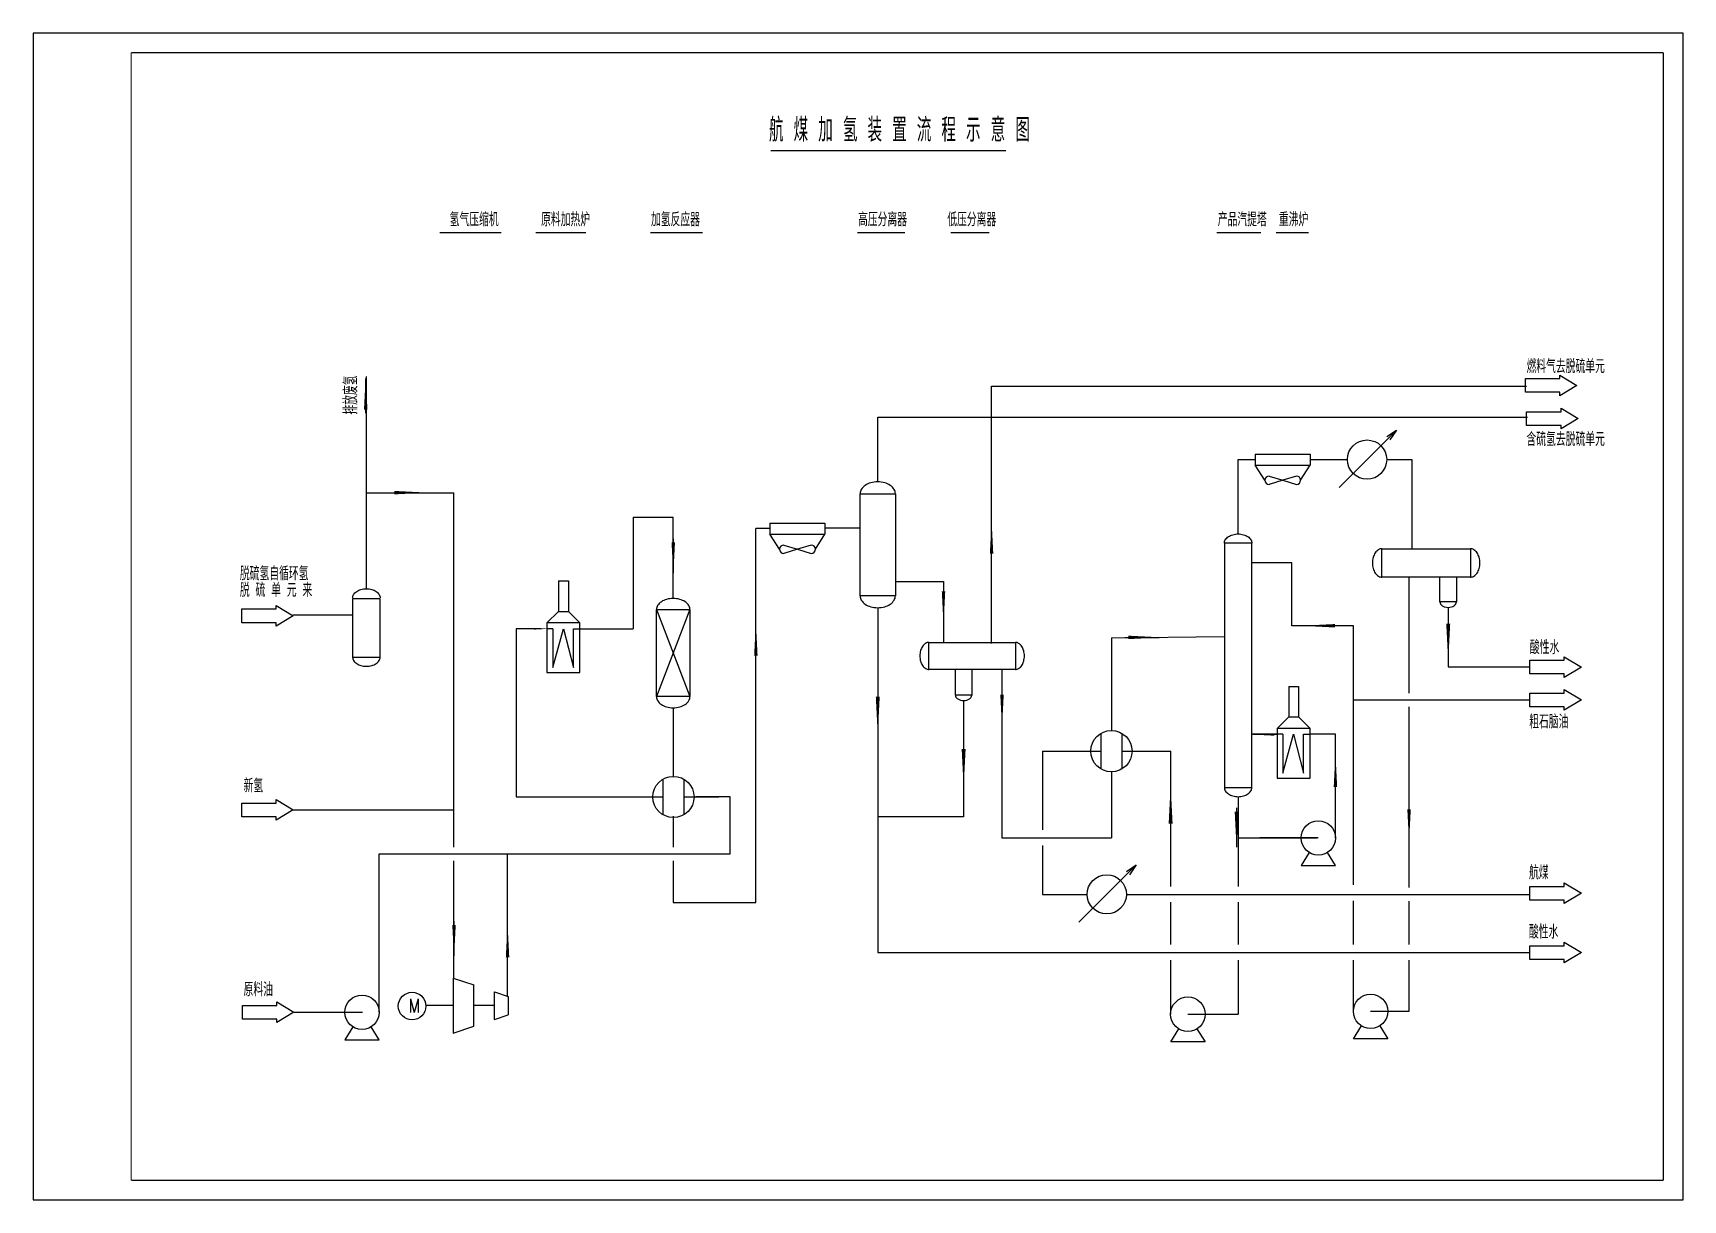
# Model space of a CAD drawing. Extents: x 0 to 420, y 0 to 297.
import ezdxf

# ---------------------------------------------------------------- set-up
doc = ezdxf.new("R2010")
doc.units = 0
doc.header["$MEASUREMENT"] = 0
doc.layers.get('0').update_dxf_attribs({"color": 3, "linetype": 'CONTINUOUS'})
doc.styles.add('HZ', font='txt', dxfattribs={"width": 0.8, "bigfont": 'hztxt'})
doc.styles.get("Standard").update_dxf_attribs({"font": 'romans', "width": 0.62, "bigfont": 'hztxt'})

# ---------------------------------------------------------------- blocks, each defined once
blk = doc.blocks.new('FH02')
at = {"linetype": 'Continuous'}
for p, q in [((0, -2), (0, 2)), ((0, 2), (10, 2)), ((10, 2), (10, 3)), ((10, 3), (15, 0)), ((15, 0), (10, -3)), ((10, -2), (0, -2)), ((10, -3), (10, -2))]:
    blk.add_line(p, q, dxfattribs=at)
blk = doc.blocks.new('HRQ')
at = {"linetype": 'Continuous'}
for p, q in [((0, -5.2), (0, 5.2)), ((6, 5.2), (6, -5.2))]:
    blk.add_line(p, q, dxfattribs=at)
blk.add_circle((3, 0), 6, dxfattribs=at)
blk = doc.blocks.new('FH11')
blk.add_line((-1.03, -0.01), (9, -0.01))
blk.add_lwpolyline([(0.01, 0.01, 1, 0.2, 0), (8.01, 0.01, 0.2, 0.2, 0)], format="xyseb")
blk = doc.blocks.new('PUMP3')
at = {"linetype": 'Continuous'}
for p, q in [((14.35, -4.24), (12, -8)), ((22, -8), (19.65, -4.24)), ((12, -8), (22, -8)), ((12, -8), (12, -8))]:
    blk.add_line(p, q, dxfattribs=at)
for points in [[(22, 0), (22, 13)], [(17, 0), (0, 0)]]:
    blk.add_lwpolyline(points, dxfattribs=at)
blk.add_circle((17, 0), 5, dxfattribs=at)

msp = doc.modelspace()

# ---------------------------------------------------------------- linework, layer by layer
for p, q in [((420, 297), (0, 297)), ((0, 297), (0, 0)), ((420, 0), (420, 297)), ((103.59, 246.22), (119.17, 246.22)), ((128.03, 246.22), (140.71, 246.22)), ((157.16, 246.22), (170.42, 246.22)), ((209.86, 246.22), (221.96, 246.22)), ((233.6, 246.22), (243.37, 246.22)), ((301.31, 246.22), (312.5, 246.22)), ((316.42, 246.22), (324.7, 246.22)), ((84.86, 179.28), (84.86, 209.54)), ((244.01, 207.13), (380.2, 207.13)), ((244.01, 141.65), (244.01, 207.13)), ((215.02, 199.26), (380.46, 199.26)), ((215.02, 182.75), (215.02, 199.26)), ((306.76, 169.51), (306.76, 188.43)), ((306.76, 188.43), (311.04, 188.43)), ((325.23, 188.43), (334.57, 188.43)), ((344.57, 188.43), (350.97, 188.43)), ((350.97, 188.43), (350.97, 165.75)), ((84.86, 180.01), (107.16, 180.01)), ((84.86, 155.56), (84.86, 179.28)), ((107.16, 89.83), (107.16, 180.01)), ((210.53, 179.75), (219.51, 179.75)), ((210.53, 153.73), (210.53, 179.75)), ((219.51, 179.75), (219.51, 153.73)), ((152.77, 173.74), (152.77, 145.38)), ((152.77, 173.74), (162.97, 173.74)), ((162.97, 153.09), (162.97, 173.74)), ((184.01, 75.74), (184.01, 170.87)), ((187.59, 170.87), (184.01, 170.87)), ((201.59, 171.1), (210.53, 171.1)), ((303.26, 167.18), (303.26, 104.98)), ((310.26, 167.18), (303.26, 167.18)), ((310.26, 104.98), (310.26, 167.18)), ((343.36, 165.75), (365.89, 165.75)), ((343.36, 158.49), (343.36, 165.75)), ((365.89, 165.75), (365.89, 158.49)), ((320.47, 162.12), (310.26, 162.12)), ((320.47, 146.15), (320.47, 162.12)), ((219.51, 157.42), (231.76, 157.42)), ((231.76, 157.42), (231.76, 142.08)), ((365.89, 158.49), (343.36, 158.49)), ((350.26, 129.03), (350.26, 158.49)), ((358.14, 152.22), (358.14, 158.72)), ((362.31, 158.72), (362.31, 152.22)), ((81.36, 153.02), (81.36, 138.15)), ((88.36, 153.02), (81.36, 153.02)), ((88.36, 138.15), (88.36, 153.02)), ((219.51, 153.73), (210.53, 153.73)), ((362.31, 152.22), (358.14, 152.22)), ((81.36, 148.8), (66.11, 148.8)), ((167.23, 150.25), (158.71, 128.11)), ((158.71, 150.25), (167.23, 128.11)), ((158.71, 128.11), (158.71, 150.25)), ((158.71, 150.25), (167.23, 150.25)), ((167.23, 150.25), (167.23, 128.11)), ((215.02, 150.74), (215.02, 63.03)), ((360.23, 150.83), (360.23, 135.68)), ((122.98, 145.38), (122.98, 102.6)), ((129.24, 145.38), (122.98, 145.38)), ((139.22, 145.38), (152.77, 145.38)), ((274.51, 143.1), (303.26, 143.37)), ((274.51, 143.1), (274.51, 119.48)), ((336.13, 146.15), (320.47, 146.15)), ((336.13, 80.17), (336.13, 146.15)), ((228.05, 141.91), (250.06, 141.91)), ((228.05, 135.01), (228.05, 141.91)), ((250.06, 141.91), (250.06, 135.01)), ((81.36, 138.15), (88.36, 138.15)), ((250.06, 135.01), (228.05, 135.01)), ((234.79, 128.51), (234.79, 135.01)), ((238.96, 135.01), (238.96, 128.51)), ((246.65, 135.01), (246.65, 92.18)), ((360.23, 135.68), (380.99, 135.68)), ((167.23, 128.11), (158.71, 128.11)), ((238.96, 128.51), (234.79, 128.51)), ((236.88, 127.12), (236.88, 97.51)), ((336.13, 127.28), (381.01, 127.28)), ((162.97, 125.27), (162.97, 107.72)), ((350.26, 79.54), (350.26, 125.53)), ((316.69, 118.52), (310.26, 118.56)), ((331.54, 118.56), (325.09, 118.56)), ((331.54, 103.53), (331.54, 118.56)), ((256.96, 114.23), (256.96, 94.18)), ((256.96, 114.23), (271.88, 114.23)), ((277.13, 114.23), (289.59, 114.23)), ((289.59, 79.79), (289.59, 114.23)), ((274.51, 108.98), (274.51, 92.18)), ((122.98, 102.6), (160.28, 102.6)), ((165.76, 102.6), (174.57, 102.6)), ((177.47, 102.6), (168.75, 102.6)), ((177.47, 88.08), (177.47, 102.6)), ((303.26, 104.98), (310.26, 104.98)), ((306.76, 102.64), (306.76, 79.79)), ((66.26, 99.27), (107.16, 99.33)), ((162.97, 97.65), (162.97, 89.83)), ((236.88, 97.51), (215.02, 97.51)), ((246.65, 92.18), (274.51, 92.18)), ((256.96, 90.18), (256.96, 77.79)), ((306.76, 92.14), (326.92, 92.14)), ((88.12, 88.08), (177.47, 88.08)), ((88.12, 47.79), (88.12, 88.08)), ((107.16, 56.41), (107.16, 86.33)), ((120.8, 51.87), (120.8, 88.08)), ((162.97, 86.33), (162.97, 75.74)), ((162.97, 75.74), (184.01, 75.74)), ((256.96, 77.79), (268.32, 77.79)), ((278.32, 77.79), (336.1, 77.79)), ((289.59, 65.03), (289.59, 75.79)), ((306.76, 75.79), (306.76, 65.03)), ((336.1, 77.79), (350.26, 77.79)), ((350.26, 77.79), (381.03, 77.79)), ((350.26, 65.03), (350.26, 76.04)), ((215.02, 63.03), (381.08, 63.03)), ((289.59, 47.29), (289.59, 61.03)), ((306.76, 61.03), (306.76, 47.29)), ((350.26, 48.02), (350.26, 61.03)), ((106.99, 56.47), (106.99, 42.47)), ((106.99, 56.47), (112.24, 54.72)), ((112.24, 49.47), (112.24, 54.72)), ((117.49, 45.97), (117.49, 52.97)), ((117.49, 52.97), (120.97, 51.81)), ((120.97, 51.81), (120.97, 47.13)), ((66.44, 47.79), (83.85, 47.79)), ((66.44, 47.79), (83.75, 47.79)), ((106.99, 49.47), (99.99, 49.47)), ((112.24, 44.22), (112.24, 49.47)), ((117.49, 49.47), (112.24, 49.47)), ((117.49, 45.97), (120.97, 47.13)), ((106.99, 42.47), (112.24, 44.22)), ((117.43, 45.98), (117.49, 45.97)), ((420, 0), (420, 40)), ((0, 0), (420, 0))]:
    msp.add_line(p, q)
at = {"linetype": 'Continuous'}
for p, q in [((346.64, 195.5), (343.1, 191.97)), ((344.57, 194.27), (347.07, 195.93)), ((347.07, 195.93), (345.4, 193.43)), ((343.1, 191.97), (336.03, 184.9)), ((336.03, 184.9), (332.49, 181.36)), ((132.29, 145.38), (130.82, 145.38)), ((132.29, 145.38), (132.29, 135.51)), ((132.29, 135.51), (135.02, 145.38)), ((135.02, 145.38), (137.54, 135.51)), ((137.54, 135.51), (137.54, 145.38)), ((137.54, 145.38), (139.22, 145.38)), ((271.88, 109.68), (271.88, 118.78)), ((277.13, 118.78), (277.13, 109.68)), ((318.16, 118.52), (316.69, 118.52)), ((318.16, 118.52), (318.16, 108.65)), ((318.16, 108.65), (320.89, 118.52)), ((320.89, 118.52), (323.41, 108.65)), ((323.41, 108.65), (323.41, 118.52)), ((323.41, 118.52), (325.09, 118.52)), ((280.39, 84.86), (276.86, 81.32)), ((278.32, 83.62), (280.82, 85.29)), ((280.82, 85.29), (279.15, 82.79)), ((276.86, 81.32), (269.78, 74.25)), ((269.78, 74.25), (266.25, 70.72)), ((81.43, 44.08), (79.37, 40.79)), ((88.12, 40.79), (86.07, 44.08)), ((289.59, 40.29), (291.64, 43.58)), ((296.28, 43.58), (298.34, 40.29)), ((336.1, 41.02), (338.16, 44.31)), ((342.79, 44.31), (344.85, 41.02)), ((79.37, 40.79), (88.12, 40.79)), ((79.37, 40.79), (79.37, 40.79)), ((298.34, 40.29), (289.59, 40.29)), ((298.34, 40.29), (298.34, 40.29)), ((344.85, 41.02), (336.1, 41.02)), ((344.85, 41.02), (344.85, 41.02))]:
    msp.add_line(p, q, dxfattribs=at)
at = {"color": 6, "linetype": 'Continuous'}
for p, q in [((311.12, 189.83), (325.12, 189.83)), ((311.12, 189.83), (311.12, 187.03)), ((325.12, 189.83), (325.12, 187.03)), ((311.12, 187.03), (325.12, 187.03)), ((313.57, 183.18), (311.12, 187.03)), ((322.67, 183.18), (325.12, 187.03)), ((314.62, 184.23), (318.12, 183.18)), ((318.12, 183.18), (314.62, 182.13)), ((321.62, 184.23), (318.12, 183.18)), ((318.12, 183.18), (321.62, 182.13)), ((187.59, 172.27), (201.59, 172.27)), ((187.59, 172.27), (187.59, 169.47)), ((201.59, 172.27), (201.59, 169.47)), ((187.59, 169.47), (201.59, 169.47)), ((190.04, 165.62), (187.59, 169.47)), ((199.14, 165.62), (201.59, 169.47)), ((191.09, 166.67), (194.59, 165.62)), ((194.59, 165.62), (191.09, 164.57)), ((198.09, 166.67), (194.59, 165.62)), ((194.59, 165.62), (198.09, 164.57))]:
    msp.add_line(p, q, dxfattribs=at)
at = {"color": 1, "linetype": 'Continuous'}
for p, q in [((133.76, 157.56), (136.28, 157.56)), ((133.76, 157.56), (133.76, 149.79)), ((136.28, 157.56), (136.28, 149.79)), ((130.82, 146.85), (133.76, 149.79)), ((133.76, 149.79), (136.28, 149.79)), ((136.28, 149.79), (139.22, 146.85)), ((139.22, 146.85), (130.82, 146.85)), ((130.82, 146.85), (130.82, 134.25)), ((139.22, 134.25), (139.22, 146.85)), ((130.82, 134.25), (139.22, 134.25)), ((319.63, 130.7), (319.63, 122.93)), ((319.63, 130.7), (322.15, 130.7)), ((322.15, 130.7), (322.15, 122.93)), ((316.69, 119.99), (319.63, 122.93)), ((319.63, 122.93), (322.15, 122.93)), ((322.15, 122.93), (325.09, 119.99)), ((316.69, 119.99), (316.69, 107.39)), ((325.09, 119.99), (316.69, 119.99)), ((325.09, 107.39), (325.09, 119.99)), ((316.69, 107.39), (325.09, 107.39))]:
    msp.add_line(p, q, dxfattribs=at)
at = {"const_width": 0.3}
for points in [[(415, 292), (25, 292)], [(25, 292), (25, 5)], [(415, 5), (415, 292)], [(187.81, 267.04), (247.65, 267.04)], [(25, 5), (415, 5)]]:
    msp.add_lwpolyline(points, dxfattribs=at)
for points, format in [([(219.51, 179.75, 0.139889), (219.2, 180.83, 0.107118), (218.2, 181.87, 0.079812), (216.81, 182.51, 0.067459), (215.02, 182.75, 0.067459), (213.23, 182.51, 0.079812), (211.84, 181.87, 0.107118), (210.84, 180.83, 0.139889), (210.53, 179.75, 0.139889)], "xyb"), ([(303.26, 167.18, -0.139889), (303.5, 168.02, -0.107118), (304.29, 168.83, -0.079812), (305.37, 169.32, -0.067459), (306.76, 169.51, -0.067459), (308.15, 169.32, -0.079812), (309.24, 168.83, -0.107118), (310.02, 168.02, -0.139889), (310.26, 167.18, -0.139889)], "xyb"), ([(343.36, 165.75, 0.139889), (342.49, 165.5, 0.107118), (341.65, 164.69, 0.079812), (341.14, 163.57, 0.067459), (340.94, 162.12, 0.067459), (341.14, 160.68, 0.079812), (341.65, 159.56, 0.107118), (342.49, 158.74, 0.139889), (343.36, 158.49, 0.139889)], "xyb"), ([(365.89, 158.49, 0.139889), (366.76, 158.74, 0.107118), (367.6, 159.56, 0.079812), (368.11, 160.68, 0.067459), (368.31, 162.12, 0.067459), (368.11, 163.57, 0.079812), (367.6, 164.69, 0.107118), (366.76, 165.5, 0.139889), (365.89, 165.75, 0.139889)], "xyb"), ([(81.36, 153.22, -0.139889), (81.6, 154.06, -0.107118), (82.39, 154.87, -0.079812), (83.47, 155.37, -0.067459), (84.86, 155.56, -0.067459), (86.25, 155.37, -0.079812), (87.34, 154.87, -0.107118), (88.12, 154.06, -0.139889), (88.36, 153.22, -0.139889)], "xyb"), ([(167.23, 150.25, 0.139889), (166.94, 151.27, 0.107118), (165.98, 152.26, 0.079812), (164.67, 152.86, 0.067459), (162.97, 153.09, 0.067459), (161.27, 152.86, 0.079812), (159.96, 152.26, 0.107118), (159, 151.27, 0.139889), (158.71, 150.25, 0.139889)], "xyb"), ([(210.53, 153.73, 0.139889), (210.84, 152.66, 0.107118), (211.84, 151.62, 0.079812), (213.23, 150.98, 0.067459), (215.02, 150.74, 0.067459), (216.81, 150.98, 0.079812), (218.2, 151.62, 0.107118), (219.2, 152.66, 0.139889), (219.51, 153.73, 0.139889)], "xyb"), ([(358.14, 152.22, 0.139889), (358.28, 151.72, 0.107118), (358.75, 151.24, 0.079812), (359.4, 150.94, 0.067459), (360.23, 150.83, 0.067459), (361.06, 150.94, 0.079812), (361.7, 151.24, 0.107118), (362.17, 151.72, 0.139889), (362.31, 152.22, 0.139889)], "xyb"), ([(127.49, 145.38, 0.42, 0.084, 0), (130.85, 145.38, 0.084, 0.084, 0)], "xyseb"), ([(228.05, 141.91, 0.139889), (227.22, 141.67, 0.107118), (226.42, 140.9, 0.079812), (225.94, 139.83, 0.067459), (225.75, 138.46, 0.067459), (225.94, 137.09, 0.079812), (226.42, 136.02, 0.107118), (227.22, 135.25, 0.139889), (228.05, 135.01, 0.139889)], "xyb"), ([(250.06, 135.01, 0.139889), (250.88, 135.25, 0.107118), (251.68, 136.02, 0.079812), (252.17, 137.09, 0.067459), (252.36, 138.46, 0.067459), (252.17, 139.83, 0.079812), (251.68, 140.9, 0.107118), (250.88, 141.67, 0.139889), (250.06, 141.91, 0.139889)], "xyb"), ([(81.36, 138.15, 0.139889), (81.6, 137.31, 0.107118), (82.39, 136.5, 0.079812), (83.47, 136, 0.067459), (84.86, 135.82, 0.067459), (86.25, 136, 0.079812), (87.34, 136.5, 0.107118), (88.12, 137.31, 0.139889), (88.36, 138.15, 0.139889)], "xyb"), ([(158.71, 128.11, 0.139889), (159, 127.09, 0.107118), (159.96, 126.1, 0.079812), (161.27, 125.5, 0.067459), (162.97, 125.27, 0.067459), (164.67, 125.5, 0.079812), (165.98, 126.1, 0.107118), (166.94, 127.09, 0.139889), (167.23, 128.11, 0.139889)], "xyb"), ([(234.79, 128.51, 0.139889), (234.93, 128.01, 0.107118), (235.4, 127.53, 0.079812), (236.05, 127.23, 0.067459), (236.88, 127.12, 0.067459), (237.71, 127.23, 0.079812), (238.35, 127.53, 0.107118), (238.82, 128.01, 0.139889), (238.96, 128.51, 0.139889)], "xyb"), ([(303.26, 104.98, 0.139889), (303.5, 104.14, 0.107118), (304.29, 103.33, 0.079812), (305.37, 102.83, 0.067459), (306.76, 102.64, 0.067459), (308.15, 102.83, 0.079812), (309.24, 103.33, 0.107118), (310.02, 104.14, 0.139889), (310.26, 104.98, 0.139889)], "xyb")]:
    msp.add_lwpolyline(points, format=format)
at = {"linetype": 'Continuous', "const_width": 0.084}
msp.add_lwpolyline([(130.82, 145.38), (129.24, 145.38)], dxfattribs=at)
at = {"linetype": 'Continuous'}
for points in [[(336.1, 65.03), (336.1, 76.13)], [(88.12, 47.79), (88.12, 59.17)], [(336.1, 48.02), (336.1, 61.03)], [(293.96, 47.29), (306.76, 47.29)], [(340.47, 48.02), (350.26, 48.02)]]:
    msp.add_lwpolyline(points, dxfattribs=at)
for centre, radius in [((339.57, 188.43), 5), ((274.51, 114.23), 5.25), ((273.32, 77.79), 5), ((83.75, 47.79), 4.38), ((293.96, 47.29), 4.38), ((340.47, 48.02), 4.38)]:
    msp.add_circle(centre, radius, dxfattribs=at)
msp.add_circle((96.49, 49.36), 3.5)
at = {"color": 6, "linetype": 'Continuous'}
for centre, start, end in [((314.62, 183.18), 90, 270), ((321.62, 183.18), 270, 90), ((191.09, 165.62), 90, 270), ((198.09, 165.62), 270, 90)]:
    msp.add_arc(centre, 1.05, start, end, dxfattribs=at)

# ---------------------------------------------------------------- block references
for p, xscale, yscale, zscale, rotation in [((84.7, 201.17), 0.875, 0.875, 0.875, 90), ((244.01, 164.44), 0.875, 0.875, 0.875, 90), ((162.97, 167.37), 0.875, 0.875, 0.875, 270), ((231.76, 154.91), 0.875, 0.875, 0.875, 270), ((184.01, 138.52), 0.875, 0.875, 0.875, 90), ((331.44, 146.15), 0.875, 0.875, 0.875, 180), ((246.65, 128.61), 0.875, 0.875, 0.875, 270), ((316, 118.48), 0.6124999999999999, 0.6124999999999999, 0.6124999999999999, 180), ((331.54, 105.13), 0.875, 0.875, 0.875, 90), ((350.26, 99.45), 0.875, 0.875, 0.875, 270), ((107.16, 70.03), 0.875, 0.875, 0.875, 270), ((120.8, 61.79), 0.875, 0.875, 0.875, 90)]:
    msp.add_blockref('FH11', p, dxfattribs=dict(xscale=xscale, yscale=yscale, zscale=zscale, rotation=rotation))
at = {"xscale": 0.875, "yscale": 0.875, "zscale": 0.875}
for name, p in [('FH02', (379.89, 207.32)), ('FH02', (380.2, 198.86)), ('FH11', (91.94, 180.01)), ('FH02', (53.13, 148.67)), ('FH11', (278.81, 143.17)), ('FH02', (381.03, 135.63)), ('FH02', (381.03, 127.28)), ('HRQ', (160.39, 102.57)), ('FH02', (53.13, 99.27)), ('PUMP3', (312.29, 92.16)), ('FH02', (381.03, 78.06)), ('FH02', (381.03, 62.97)), ('FH02', (53.31, 47.79))]:
    msp.add_blockref(name, p, dxfattribs=at)
for p, rotation in [((360.23, 146.65), 270), ((215.02, 128.12), 270), ((236.88, 114.76), 270), ((289.59, 95.79), 90), ((306.38, 98.81), 270)]:
    msp.add_blockref('FH11', p, dxfattribs=dict(rotation=rotation))

# ---------------------------------------------------------------- texts
at = {"width": 0.62}
for s, height, p in [('航 煤 加 氢 装 置 流 程 示 意 图', 6, (187.33, 269.33)), ('氢气压缩机', 3.5, (106.05, 247.8)), ('原料加热炉', 3.5, (129.33, 247.8)), ('加氢反应器', 3.5, (157.3, 247.8)), ('高压分离器', 3.5, (210, 247.8)), ('低压分离器', 3.5, (232.72, 247.8)), ('产品汽提塔', 3.5, (301.57, 247.8)), ('重沸炉', 3.5, (317.14, 247.8)), ('燃料气去脱硫单元', 3.5, (380.15, 210.43)), ('含硫氢去脱硫单元', 3.5, (380.15, 191.88)), ('脱硫氢自循环氢', 3.5, (52.66, 157.69)), ('脱 硫 单 元 来', 3.5, (52.66, 153.49)), ('酸性水', 3.5, (381.02, 138.91)), ('粗石脑油', 3.5, (380.85, 119.99)), ('新氢', 3.5, (53.6, 103.7)), ('航煤', 3.5, (380.79, 81.59)), ('酸性水', 3.5, (380.79, 66.51)), ('原料油', 3.5, (53.6, 51.85))]:
    msp.add_text(s, height=height, dxfattribs=at).set_placement(p)
msp.add_text('排放废氢', height=3.5, rotation=90, dxfattribs=at).set_placement((82.58, 199.87))
at = {"style": 'HZ', "width": 0.8}
msp.add_text('M', height=3.5, dxfattribs=at).set_placement((95.61, 47.72))

doc.saveas('drawing.dxf')
